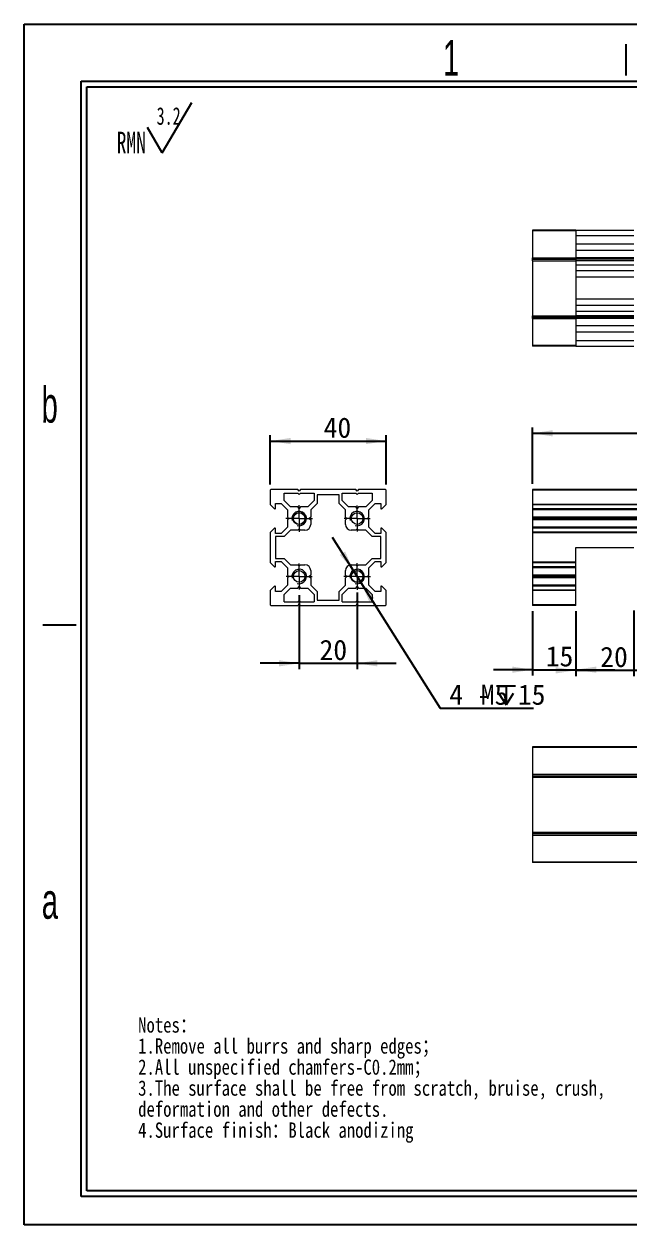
# Model space of a CAD drawing. Header units: millimetres. Extents: x 2 to 295, y 1 to 209.
# Drawn here: x 1.8 to 106.4, y 1.3 to 208.7 of the extents above; entities that cross this region are included whole.
import ezdxf

# ---------------------------------------------------------------- set-up
doc = ezdxf.new("R2010")
doc.units = ezdxf.units.MM
doc.linetypes.add('CENTER', pattern=[10.16, 6.35, -1.27, 1.27, -1.27])
doc.layers.add('DIM', color=5, linetype='Continuous')
doc.layers.add('SLD-0', color=179, linetype='Continuous')
doc.layers.add('中心线', color=1, linetype='CENTER', lineweight=15)
doc.styles.add('SLDTEXTSTYLE0', font='SIMSUN.TTC', dxfattribs={"width": 0.67})
doc.styles.add('SLDTEXTSTYLE14', font='SIMSUN.TTC')
doc.styles.add('SLDTEXTSTYLE3', font='SIMSUN.TTC', dxfattribs={"width": 0.8, "bigfont": 'bigfont'})
doc.styles.add('SLDTEXTSTYLE4', font='SIMSUN.TTC', dxfattribs={"width": 0.8})
doc.styles.add('SLDTEXTSTYLE7', font='GOTHIC.TTF', dxfattribs={"width": 0.61171})
doc.dimstyles.new('SLDDIMSTYLE0', dxfattribs={"dimtxt": 3.5, "dimasz": 3.5, "dimexe": 0, "dimexo": 0.0625, "dimgap": 0.875, "dimtad": 2, "dimlfac": 2, "dimrnd": 1e-09, "dimzin": 12, "dimdsep": 46, "dimtxsty": 'SLDTEXTSTYLE0', "dimsah": 1, "dimcen": 0.09, "dimadec": 0, "dimazin": 3, "dimtfac": 1, "dimtofl": 0, "dimtmove": 0, "dimatfit": 3, "dimfxl": 0, "dimfrac": 2, "dimtolj": 1, "dimtzin": 12, "dimarcsym": 0})
doc.dimstyles.new('SLDDIMSTYLE1', dxfattribs={"dimtxt": 3.5, "dimasz": 3.5, "dimexe": 0, "dimexo": 0.0625, "dimgap": 0.875, "dimtad": 2, "dimlfac": 2, "dimrnd": 1e-09, "dimzin": 12, "dimdsep": 46, "dimtxsty": 'SLDTEXTSTYLE0', "dimsah": 1, "dimcen": 0.09, "dimadec": 0, "dimazin": 3, "dimtfac": 1, "dimtmove": 0, "dimatfit": 0, "dimfxl": 0, "dimfrac": 2, "dimtolj": 1, "dimtzin": 12, "dimarcsym": 0})
doc.dimstyles.new('SLDDIMSTYLE2', dxfattribs={"dimtxt": 3.5, "dimasz": 3.5, "dimexe": 0, "dimexo": 0.0625, "dimgap": 0.875, "dimtad": 0, "dimtih": 1, "dimtoh": 1, "dimlfac": 2, "dimrnd": 1e-09, "dimzin": 12, "dimdsep": 46, "dimtxsty": 'SLDTEXTSTYLE0', "dimsah": 1, "dimcen": 0, "dimadec": 0, "dimazin": 3, "dimtfac": 1, "dimtmove": 0, "dimatfit": 3, "dimfxl": 0, "dimfrac": 2, "dimtolj": 1, "dimtzin": 12, "dimarcsym": 0})

# ---------------------------------------------------------------- blocks, each defined once
blk = doc.blocks.new('SW_NOTE_0')
at = {"layer": 'SLD-0', "color": 0}
for q in [(12.98, 9.35), (5.31, 5.02)]:
    blk.add_line((7.87, 0.69), q, dxfattribs=at)
at = {"layer": 'SLD-0', "color": 0, "attachment_point": 1, "style": 'SLDTEXTSTYLE0'}
for s, insert, char_height in [('3.2', (6.9, 8.55), 3.032), ('RMN', (0, 4.31), 3.704)]:
    blk.add_mtext(s, dxfattribs=dict(at, insert=insert, char_height=char_height))
blk = doc.blocks.new('SW_NOTE_2')
at = {"layer": 'SLD-0', "color": 0, "char_height": 2.6458, "attachment_point": 1}
for s, insert, style in [('Notes\\M+18146', (0, 3.08), 'SLDTEXTSTYLE3'), ('1.Remove all burrs and sharp edges\\M+18147', (0, -0.55), 'SLDTEXTSTYLE3'), ('2.All unspecified chamfers-C0.2mm\\M+18147', (0, -4.19), 'SLDTEXTSTYLE3'), ('3.The surface shall be free from scratch, bruise, crush, ', (0, -7.82), 'SLDTEXTSTYLE4'), ('deformation and other defects.', (0, -11.45), 'SLDTEXTSTYLE4'), ('4.Surface finish\\M+18146Black anodizing', (0, -15.08), 'SLDTEXTSTYLE3')]:
    blk.add_mtext(s, dxfattribs=dict(at, insert=insert, style=style))
blk = doc.blocks.new('_D')
at = {"layer": 'DIM'}
for p, q in [((89.57, 129.28), (89.57, 139)), ((214.57, 129.28), (214.57, 139)), ((89.57, 138), (214.57, 138))]:
    blk.add_line(p, q, dxfattribs=at)
for points in [[(89.57, 138), (93.07, 137.46), (93.07, 138.54)], [(214.57, 138), (211.07, 138.54), (211.07, 137.46)]]:
    blk.add_solid(points, dxfattribs=at)
at = {"layer": 'DIM', "insert": (149.43, 142.07), "char_height": 3.5, "attachment_point": 1, "style": 'SLDTEXTSTYLE14'}
blk.add_mtext('250', dxfattribs=at)
blk = doc.blocks.new('_D_3')
at = {"layer": 'DIM'}
for p, q in [((97.07, 107.28), (97.07, 96.07)), ((107.07, 107.38), (107.07, 96.07)), ((97.07, 97.07), (90.34, 97.07)), ((97.07, 97.07), (107.07, 97.07)), ((107.07, 97.07), (113.8, 97.07))]:
    blk.add_line(p, q, dxfattribs=at)
for points in [[(97.07, 97.07), (93.57, 97.61), (93.57, 96.53)], [(107.07, 97.07), (110.57, 96.53), (110.57, 97.61)]]:
    blk.add_solid(points, dxfattribs=at)
at = {"layer": 'DIM', "insert": (101.25, 101.14), "char_height": 3.5, "attachment_point": 1, "style": 'SLDTEXTSTYLE14'}
blk.add_mtext('20', dxfattribs=at)
blk = doc.blocks.new('_D_4')
at = {"layer": 'DIM'}
for p, q in [((89.57, 107.28), (89.57, 96.18)), ((97.07, 107.28), (97.07, 96.18)), ((89.57, 97.18), (82.84, 97.18)), ((89.57, 97.18), (97.07, 97.18)), ((97.07, 97.18), (103.8, 97.18))]:
    blk.add_line(p, q, dxfattribs=at)
for points in [[(89.57, 97.18), (86.07, 97.72), (86.07, 96.64)], [(97.07, 97.18), (100.57, 96.64), (100.57, 97.72)]]:
    blk.add_solid(points, dxfattribs=at)
at = {"layer": 'DIM', "insert": (91.85, 101.25), "char_height": 3.5, "attachment_point": 1, "style": 'SLDTEXTSTYLE14'}
blk.add_mtext('15', dxfattribs=at)
blk = doc.blocks.new('_D_11')
at = {"layer": 'DIM'}
for p, q in [((44.3, 129.18), (44.3, 137.66)), ((64.3, 129.18), (64.3, 137.66)), ((44.3, 136.66), (64.3, 136.66))]:
    blk.add_line(p, q, dxfattribs=at)
for points in [[(44.3, 136.66), (47.8, 136.12), (47.8, 137.2)], [(64.3, 136.66), (60.8, 137.2), (60.8, 136.12)]]:
    blk.add_solid(points, dxfattribs=at)
at = {"layer": 'DIM', "insert": (53.52, 140.73), "char_height": 3.5, "attachment_point": 1, "style": 'SLDTEXTSTYLE14'}
blk.add_mtext('40', dxfattribs=at)
blk = doc.blocks.new('_D_12')
at = {"layer": 'DIM'}
for p, q in [((49.3, 110.03), (49.3, 97.28)), ((59.3, 110.53), (59.3, 97.28)), ((49.3, 98.28), (42.57, 98.28)), ((49.3, 98.28), (59.3, 98.28)), ((59.3, 98.28), (66.03, 98.28))]:
    blk.add_line(p, q, dxfattribs=at)
for points in [[(49.3, 98.28), (45.8, 98.82), (45.8, 97.74)], [(59.3, 98.28), (62.8, 97.74), (62.8, 98.82)]]:
    blk.add_solid(points, dxfattribs=at)
at = {"layer": 'DIM', "insert": (52.81, 102.35), "char_height": 3.5, "attachment_point": 1, "style": 'SLDTEXTSTYLE14'}
blk.add_mtext('20', dxfattribs=at)
blk = doc.blocks.new('SW_SYMBOL_HOLE_DEPTH')
at = {"layer": 'DIM', "color": 0}
for p, q in [((0, 875), (800, 875)), ((100, 555), (400, 75)), ((400, 875), (400, 75)), ((700, 555), (400, 75))]:
    blk.add_line(p, q, dxfattribs=at)
blk = doc.blocks.new('_D_13')
at = {"layer": 'DIM'}
for p, q in [((58.63, 114.34), (55.04, 120.03)), ((58.63, 114.34), (59.96, 112.22)), ((59.96, 112.22), (73.62, 90.54)), ((73.62, 90.54), (89.76, 90.54))]:
    blk.add_line(p, q, dxfattribs=at)
for points in [[(58.63, 114.34), (57.22, 117.59), (56.31, 117.01)], [(59.96, 112.22), (61.37, 108.97), (62.28, 109.55)]]:
    blk.add_solid(points, dxfattribs=at)
at = {"layer": 'DIM', "xscale": 0.004072727272727273, "yscale": 0.004072727272727273, "zscale": 0.004072727272727273}
blk.add_blockref('SW_SYMBOL_HOLE_DEPTH', (83.37, 90.83), dxfattribs=at)
at = {"layer": 'DIM', "char_height": 3.5, "attachment_point": 1, "style": 'SLDTEXTSTYLE14'}
for s, insert in [('4 - ', (75.21, 94.62)), ('M5', (80.65, 94.62)), ('15', (87.04, 94.62))]:
    blk.add_mtext(s, dxfattribs=dict(at, insert=insert))
blk = doc.blocks.new('SW_CENTERMARKSYMBOL_8')
at = {"layer": '中心线', "color": 0}
for p, q in [((0, 1.25), (0, 2.3)), ((-1.25, 0), (-2.3, 0)), ((0, 0), (-1.25, 0)), ((0, 0), (0, 1.25)), ((0, 0), (0, -1.25)), ((0, 0), (1.25, 0)), ((1.25, 0), (2.3, 0)), ((0, -1.25), (0, -2.3))]:
    blk.add_line(p, q, dxfattribs=at)
blk = doc.blocks.new('SW_CENTERMARKSYMBOL_9')
at = {"layer": '中心线', "color": 0}
for p, q in [((0, 1.25), (0, 2.25)), ((-1.25, 0), (-2.25, 0)), ((0, 0), (-1.25, 0)), ((0, 0), (0, 1.25)), ((0, 0), (0, -1.25)), ((0, 0), (1.25, 0)), ((1.25, 0), (2.25, 0)), ((0, -1.25), (0, -2.25))]:
    blk.add_line(p, q, dxfattribs=at)
blk = doc.blocks.new('SW_CENTERMARKSYMBOL_10')
at = {"layer": '中心线', "color": 0}
for p, q in [((0, 1.25), (0, 2.3)), ((-1.25, 0), (-2.3, 0)), ((0, 0), (-1.25, 0)), ((0, 0), (0, 1.25)), ((0, 0), (0, -1.25)), ((0, 0), (1.25, 0)), ((1.25, 0), (2.3, 0)), ((0, -1.25), (0, -2.3))]:
    blk.add_line(p, q, dxfattribs=at)
blk = doc.blocks.new('SW_CENTERMARKSYMBOL_11')
at = {"layer": '中心线', "color": 0}
for p, q in [((0, 1.25), (0, 2.25)), ((-1.25, 0), (-2.25, 0)), ((0, 0), (-1.25, 0)), ((0, 0), (0, 1.25)), ((0, 0), (0, -1.25)), ((0, 0), (1.25, 0)), ((1.25, 0), (2.25, 0)), ((0, -1.25), (0, -2.25))]:
    blk.add_line(p, q, dxfattribs=at)

msp = doc.modelspace()

# ---------------------------------------------------------------- linework, layer by layer
at = {"color": 7, "linetype": 'Continuous', "lineweight": 15}
for p, q in [((97.0673, 173.0492), (89.5673, 173.0492)), ((89.5673, 173.0492), (89.5673, 172.9492)), ((97.0673, 172.9492), (89.5673, 172.9492)), ((89.5673, 172.9492), (89.5673, 168.2992)), ((97.0673, 172.9492), (97.0673, 173.0492)), ((97.0673, 173.0492), (107.0673, 173.0492)), ((97.0673, 172.9492), (97.0673, 168.2992)), ((97.0673, 172.1492), (107.0673, 172.1492)), ((107.0673, 170.6542), (97.0673, 170.6542)), ((89.5673, 168.2992), (97.0673, 168.2992)), ((89.5673, 168.0492), (89.5673, 168.2992)), ((89.5673, 168.0492), (97.0673, 168.0492)), ((89.5673, 167.7992), (89.5673, 168.0492)), ((107.0673, 169.5542), (97.0673, 169.5542)), ((97.0673, 168.2992), (97.0673, 168.0492)), ((107.0673, 168.2992), (97.0673, 168.2992)), ((97.0673, 168.0492), (97.0673, 167.7992)), ((107.0673, 168.0492), (97.0673, 168.0492)), ((89.5673, 167.7992), (97.0673, 167.7992)), ((89.5673, 167.7992), (89.5673, 158.2992)), ((97.0673, 167.7992), (97.0673, 158.2992)), ((107.0673, 167.7992), (97.0673, 167.7992)), ((107.0673, 166.0492), (97.0673, 166.0492)), ((107.0673, 164.9492), (97.0673, 164.9492)), ((107.0673, 161.1492), (97.0673, 161.1492)), ((107.0673, 160.0492), (97.0673, 160.0492)), ((89.5673, 158.2992), (97.0673, 158.2992)), ((89.5673, 158.0492), (89.5673, 158.2992)), ((89.5673, 158.0492), (97.0673, 158.0492)), ((89.5673, 157.7992), (89.5673, 158.0492)), ((89.5673, 157.7992), (89.5673, 153.1492)), ((89.5673, 157.7992), (97.0673, 157.7992)), ((97.0673, 158.2992), (97.0673, 158.0492)), ((107.0673, 158.2992), (97.0673, 158.2992)), ((97.0673, 158.0492), (97.0673, 157.7992)), ((107.0673, 158.0492), (97.0673, 158.0492)), ((97.0673, 157.7992), (97.0673, 153.1492)), ((107.0673, 157.7992), (97.0673, 157.7992)), ((107.0673, 156.5442), (97.0673, 156.5442)), ((107.0673, 155.4442), (97.0673, 155.4442)), ((107.0673, 153.9492), (97.0673, 153.9492)), ((89.5673, 153.1492), (89.5673, 153.0492)), ((97.0673, 153.1492), (89.5673, 153.1492)), ((97.0673, 153.0492), (89.5673, 153.0492)), ((97.0673, 153.0492), (97.0673, 153.1492)), ((97.0673, 153.0492), (107.0673, 153.0492)), ((44.296, 128.1799), (44.296, 125.7213)), ((49.046, 128.2799), (44.396, 128.2799)), ((46.691, 126.3799), (46.691, 127.6799)), ((46.691, 127.6799), (49.046, 127.6799)), ((49.296, 128.0299), (49.046, 128.2799)), ((49.046, 127.6799), (49.296, 127.4299)), ((49.546, 128.2799), (49.296, 128.0299)), ((49.296, 127.4299), (49.546, 127.6799)), ((59.046, 128.2799), (49.546, 128.2799)), ((49.546, 127.6799), (51.901, 127.6799)), ((51.901, 127.6799), (51.901, 126.3799)), ((56.196, 127.3799), (52.396, 127.3799)), ((52.396, 127.3799), (52.396, 125.8849)), ((56.196, 125.8849), (56.196, 127.3799)), ((56.691, 126.3799), (56.691, 127.6799)), ((56.691, 127.6799), (59.046, 127.6799)), ((59.296, 128.0299), (59.046, 128.2799)), ((59.046, 127.6799), (59.296, 127.4299)), ((59.546, 128.2799), (59.296, 128.0299)), ((59.296, 127.4299), (59.546, 127.6799)), ((64.196, 128.2799), (59.546, 128.2799)), ((59.546, 127.6799), (61.901, 127.6799)), ((61.901, 127.6799), (61.901, 126.3799)), ((64.296, 125.7213), (64.296, 128.1799)), ((89.5673, 128.2799), (89.5673, 128.1799)), ((142.0673, 128.2799), (89.5673, 128.2799)), ((89.5673, 128.1799), (89.5673, 125.7213)), ((142.0673, 128.1799), (89.5673, 128.1799)), ((44.3253, 125.6506), (45.0253, 124.9506)), ((45.196, 125.0213), (45.196, 125.8849)), ((45.196, 125.8849), (46.196, 125.8849)), ((46.196, 125.8849), (47.296, 124.7849)), ((47.791, 125.2799), (46.691, 126.3799)), ((47.296, 124.7849), (47.296, 123.5299)), ((49.046, 125.2799), (47.791, 125.2799)), ((49.296, 125.0299), (49.046, 125.2799)), ((49.546, 125.2799), (49.296, 125.0299)), ((50.801, 125.2799), (49.546, 125.2799)), ((51.901, 126.3799), (50.801, 125.2799)), ((52.396, 125.8849), (51.296, 124.7849)), ((51.296, 124.7849), (51.296, 123.5299)), ((57.296, 124.7849), (56.196, 125.8849)), ((57.791, 125.2799), (56.691, 126.3799)), ((57.296, 123.5299), (57.296, 124.7849)), ((59.046, 125.2799), (57.791, 125.2799)), ((59.296, 125.0299), (59.046, 125.2799)), ((59.546, 125.2799), (59.296, 125.0299)), ((60.801, 125.2799), (59.546, 125.2799)), ((61.901, 126.3799), (60.801, 125.2799)), ((61.296, 124.7849), (62.396, 125.8849)), ((61.296, 123.5299), (61.296, 124.7849)), ((62.396, 125.8849), (63.396, 125.8849)), ((63.396, 125.8849), (63.396, 125.0213)), ((63.5667, 124.9506), (64.2667, 125.6506)), ((142.0673, 125.7213), (89.5673, 125.7213)), ((89.5673, 125.7213), (89.5673, 125.6506)), ((142.0673, 125.6506), (89.5673, 125.6506)), ((89.5673, 125.6506), (89.5673, 124.9506)), ((142.0673, 124.9506), (89.5673, 124.9506)), ((89.5673, 124.9506), (89.5673, 124.9213)), ((89.5673, 124.9213), (142.0673, 124.9213)), ((89.5673, 124.9213), (89.5673, 124.7849)), ((142.0673, 124.7849), (89.5673, 124.7849)), ((89.5673, 124.7849), (89.5673, 123.5299)), ((47.296, 123.5299), (47.546, 123.2799)), ((47.546, 123.2799), (47.296, 123.0299)), ((47.296, 123.0299), (47.296, 121.7749)), ((51.296, 123.5299), (51.046, 123.2799)), ((51.046, 123.2799), (51.296, 123.0299)), ((51.296, 123.0299), (51.296, 122.2799)), ((57.546, 123.2799), (57.296, 123.5299)), ((57.296, 123.0299), (57.546, 123.2799)), ((57.296, 122.2799), (57.296, 123.0299)), ((61.046, 123.2799), (61.296, 123.5299)), ((61.296, 123.0299), (61.046, 123.2799)), ((61.296, 121.7749), (61.296, 123.0299)), ((214.5673, 123.5299), (89.5673, 123.5299)), ((89.5673, 123.5299), (89.5673, 123.2799)), ((214.5673, 123.2799), (89.5673, 123.2799)), ((89.5673, 123.2799), (89.5673, 123.0299)), ((214.5673, 123.0299), (89.5673, 123.0299)), ((89.5673, 123.0299), (89.5673, 121.7749)), ((44.296, 120.8385), (44.296, 115.7213)), ((45.0253, 121.6092), (44.3253, 120.9092)), ((45.196, 120.6749), (45.196, 121.5385)), ((46.196, 120.6749), (45.196, 120.6749)), ((47.296, 121.7749), (46.196, 120.6749)), ((47.791, 121.2799), (46.691, 120.1799)), ((49.046, 121.2799), (47.791, 121.2799)), ((49.296, 121.5299), (49.046, 121.2799)), ((49.546, 121.2799), (49.296, 121.5299)), ((50.296, 121.2799), (49.546, 121.2799)), ((59.046, 121.2799), (58.296, 121.2799)), ((59.296, 121.5299), (59.046, 121.2799)), ((59.546, 121.2799), (59.296, 121.5299)), ((60.801, 121.2799), (59.546, 121.2799)), ((61.901, 120.1799), (60.801, 121.2799)), ((62.396, 120.6749), (61.296, 121.7749)), ((63.396, 120.6749), (62.396, 120.6749)), ((63.396, 121.5385), (63.396, 120.6749)), ((64.2667, 120.9092), (63.5667, 121.6092)), ((64.296, 115.7213), (64.296, 120.8385)), ((214.5673, 121.7749), (89.5673, 121.7749)), ((89.5673, 121.7749), (89.5673, 121.6385)), ((214.5673, 121.6385), (89.5673, 121.6385)), ((89.5673, 121.6385), (89.5673, 121.6092)), ((214.5673, 121.6092), (89.5673, 121.6092)), ((89.5673, 121.6092), (89.5673, 120.9092)), ((214.5673, 120.9092), (89.5673, 120.9092)), ((89.5673, 120.9092), (89.5673, 120.8385)), ((89.5673, 120.8385), (89.5673, 115.7213)), ((214.5673, 120.8385), (89.5673, 120.8385)), ((46.691, 120.1799), (45.196, 120.1799)), ((45.196, 120.1799), (45.196, 116.3799)), ((63.396, 120.1799), (61.901, 120.1799)), ((63.396, 116.3799), (63.396, 120.1799)), ((97.0673, 115.7213), (97.0673, 118.2799)), ((97.0673, 118.2799), (107.0673, 118.2799)), ((45.196, 116.3799), (46.691, 116.3799)), ((46.691, 116.3799), (47.791, 115.2799)), ((60.801, 115.2799), (61.901, 116.3799)), ((61.901, 116.3799), (63.396, 116.3799)), ((44.3253, 115.6506), (45.0253, 114.9506)), ((45.196, 115.8849), (46.196, 115.8849)), ((45.196, 115.0213), (45.196, 115.8849)), ((46.196, 115.8849), (47.296, 114.7849)), ((47.296, 114.7849), (47.296, 113.5299)), ((47.791, 115.2799), (49.046, 115.2799)), ((49.046, 115.2799), (49.296, 115.0299)), ((49.296, 115.0299), (49.546, 115.2799)), ((49.546, 115.2799), (50.296, 115.2799)), ((51.296, 114.2799), (51.296, 113.5299)), ((57.296, 113.5299), (57.296, 114.2799)), ((58.296, 115.2799), (59.046, 115.2799)), ((59.046, 115.2799), (59.296, 115.0299)), ((59.296, 115.0299), (59.546, 115.2799)), ((59.546, 115.2799), (60.801, 115.2799)), ((61.296, 114.7849), (62.396, 115.8849)), ((61.296, 113.5299), (61.296, 114.7849)), ((62.396, 115.8849), (63.396, 115.8849)), ((63.396, 115.8849), (63.396, 115.0213)), ((63.5667, 114.9506), (64.2667, 115.6506)), ((97.0673, 115.7213), (89.5673, 115.7213)), ((89.5673, 115.7213), (89.5673, 115.6506)), ((97.0673, 115.6506), (89.5673, 115.6506)), ((89.5673, 115.6506), (89.5673, 114.9506)), ((97.0673, 114.9506), (89.5673, 114.9506)), ((89.5673, 114.9506), (89.5673, 114.9213)), ((89.5673, 114.9213), (97.0673, 114.9213)), ((89.5673, 114.9213), (89.5673, 114.7849)), ((97.0673, 114.7849), (89.5673, 114.7849)), ((89.5673, 114.7849), (89.5673, 113.5299)), ((97.0673, 115.6506), (97.0673, 115.7213)), ((97.0673, 114.9506), (97.0673, 115.6506)), ((97.0673, 114.9213), (97.0673, 114.9506)), ((97.0673, 114.7849), (97.0673, 114.9213)), ((97.0673, 113.5299), (97.0673, 114.7849)), ((47.296, 113.5299), (47.546, 113.2799)), ((47.546, 113.2799), (47.296, 113.0299)), ((47.296, 113.0299), (47.296, 111.7749)), ((51.296, 113.5299), (51.046, 113.2799)), ((51.046, 113.2799), (51.296, 113.0299)), ((51.296, 113.0299), (51.296, 111.7749)), ((57.546, 113.2799), (57.296, 113.5299)), ((57.296, 113.0299), (57.546, 113.2799)), ((57.296, 111.7749), (57.296, 113.0299)), ((61.046, 113.2799), (61.296, 113.5299)), ((61.296, 113.0299), (61.046, 113.2799)), ((61.296, 111.7749), (61.296, 113.0299)), ((97.0673, 113.5299), (89.5673, 113.5299)), ((89.5673, 113.5299), (89.5673, 113.2799)), ((97.0673, 113.2799), (89.5673, 113.2799)), ((89.5673, 113.2799), (89.5673, 113.0299)), ((97.0673, 113.0299), (89.5673, 113.0299)), ((89.5673, 113.0299), (89.5673, 111.7749)), ((97.0673, 113.2799), (97.0673, 113.5299)), ((97.0673, 113.0299), (97.0673, 113.2799)), ((97.0673, 111.7749), (97.0673, 113.0299)), ((44.296, 110.8385), (44.296, 108.3799)), ((45.0253, 111.6092), (44.3253, 110.9092)), ((45.196, 110.6749), (45.196, 111.5385)), ((46.196, 110.6749), (45.196, 110.6749)), ((47.296, 111.7749), (46.196, 110.6749)), ((46.691, 110.1799), (47.791, 111.2799)), ((46.691, 108.8799), (46.691, 110.1799)), ((47.791, 111.2799), (49.046, 111.2799)), ((49.046, 111.2799), (49.296, 111.5299)), ((49.296, 111.5299), (49.546, 111.2799)), ((49.546, 111.2799), (50.801, 111.2799)), ((50.801, 111.2799), (51.901, 110.1799)), ((51.296, 111.7749), (52.396, 110.6749)), ((51.901, 110.1799), (51.901, 108.8799)), ((52.396, 110.6749), (52.396, 109.1799)), ((56.196, 110.6749), (57.296, 111.7749)), ((56.196, 109.1799), (56.196, 110.6749)), ((56.691, 110.1799), (57.791, 111.2799)), ((56.691, 108.8799), (56.691, 110.1799)), ((57.791, 111.2799), (59.046, 111.2799)), ((59.046, 111.2799), (59.296, 111.5299)), ((59.296, 111.5299), (59.546, 111.2799)), ((59.546, 111.2799), (60.801, 111.2799)), ((60.801, 111.2799), (61.901, 110.1799)), ((62.396, 110.6749), (61.296, 111.7749)), ((61.901, 110.1799), (61.901, 108.8799)), ((63.396, 110.6749), (62.396, 110.6749)), ((63.396, 111.5385), (63.396, 110.6749)), ((64.2667, 110.9092), (63.5667, 111.6092)), ((64.296, 108.3799), (64.296, 110.8385)), ((97.0673, 111.7749), (89.5673, 111.7749)), ((89.5673, 111.7749), (89.5673, 111.6385)), ((97.0673, 111.6385), (89.5673, 111.6385)), ((89.5673, 111.6385), (89.5673, 111.6092)), ((97.0673, 111.6092), (89.5673, 111.6092)), ((89.5673, 111.6092), (89.5673, 110.9092)), ((89.5673, 110.9092), (89.5673, 110.8385)), ((97.0673, 110.9092), (89.5673, 110.9092)), ((97.0673, 110.8385), (89.5673, 110.8385)), ((89.5673, 110.8385), (89.5673, 108.3799)), ((97.0673, 111.6385), (97.0673, 111.7749)), ((97.0673, 111.6092), (97.0673, 111.6385)), ((97.0673, 110.9092), (97.0673, 111.6092)), ((97.0673, 110.8385), (97.0673, 110.9092)), ((97.0673, 108.3799), (97.0673, 110.8385)), ((44.396, 108.2799), (49.046, 108.2799)), ((46.691, 108.8799), (49.046, 108.8799)), ((49.046, 108.8799), (49.296, 109.1299)), ((49.296, 108.5299), (49.046, 108.2799)), ((49.296, 109.1299), (49.546, 108.8799)), ((49.546, 108.2799), (49.296, 108.5299)), ((49.546, 108.8799), (51.901, 108.8799)), ((49.546, 108.2799), (59.046, 108.2799)), ((52.396, 109.1799), (56.196, 109.1799)), ((56.691, 108.8799), (59.046, 108.8799)), ((59.046, 108.8799), (59.296, 109.1299)), ((59.296, 108.5299), (59.046, 108.2799)), ((59.296, 109.1299), (59.546, 108.8799)), ((59.546, 108.2799), (59.296, 108.5299)), ((59.546, 108.8799), (61.901, 108.8799)), ((59.546, 108.2799), (64.196, 108.2799)), ((97.0673, 108.3799), (89.5673, 108.3799)), ((89.5673, 108.3799), (89.5673, 108.2799)), ((97.0673, 108.2799), (89.5673, 108.2799)), ((97.0673, 108.2799), (97.0673, 108.3799)), ((142.0673, 83.868), (89.5673, 83.868)), ((89.5673, 83.868), (89.5673, 83.768)), ((142.0673, 83.768), (89.5673, 83.768)), ((89.5673, 83.768), (89.5673, 79.118)), ((89.5673, 79.118), (142.0673, 79.118)), ((89.5673, 79.118), (89.5673, 78.868)), ((89.5673, 78.868), (142.0673, 78.868)), ((89.5673, 78.868), (89.5673, 78.618)), ((89.5673, 78.618), (142.0673, 78.618)), ((89.5673, 78.618), (89.5673, 69.118)), ((89.5673, 69.118), (142.0673, 69.118)), ((89.5673, 69.118), (89.5673, 68.868)), ((89.5673, 68.868), (142.0673, 68.868)), ((89.5673, 68.868), (89.5673, 68.618)), ((89.5673, 68.618), (142.0673, 68.618)), ((89.5673, 68.618), (89.5673, 63.968)), ((142.0673, 63.968), (89.5673, 63.968)), ((89.5673, 63.968), (89.5673, 63.868)), ((142.0673, 63.868), (89.5673, 63.868))]:
    msp.add_line(p, q, dxfattribs=at)
at = {"color": 8, "linetype": 'Continuous', "lineweight": 15}
for p, q in [((107.0673, 167.0492), (97.0673, 167.0492)), ((107.0673, 159.0492), (97.0673, 159.0492))]:
    msp.add_line(p, q, dxfattribs=at)
at = {"color": 7, "linetype": 'Continuous', "lineweight": 15}
for centre, radius in [((49.296, 123.2799), 1.05), ((49.296, 123.2799), 1), ((59.296, 123.2799), 1), ((49.296, 113.2799), 1), ((59.296, 113.2799), 1.05), ((59.296, 113.2799), 1)]:
    msp.add_circle(centre, radius, dxfattribs=at)
for centre, radius, start, end in [((44.396, 128.1799), 0.1, 90, 180), ((64.196, 128.1799), 0.1, 0, 90), ((44.396, 125.7213), 0.1, 180, 225), ((45.096, 125.0213), 0.1, 225, 0), ((63.496, 125.0213), 0.1, 180, 315), ((64.196, 125.7213), 0.1, 315, 0), ((44.396, 120.8385), 0.1, 135, 180), ((45.096, 121.5385), 0.1, 0, 135), ((50.296, 122.2799), 1, 270, 0), ((58.296, 122.2799), 1, 180, 270), ((63.496, 121.5385), 0.1, 45, 180), ((64.196, 120.8385), 0.1, 0, 45), ((44.396, 115.7213), 0.1, 180, 225), ((45.096, 115.0213), 0.1, 225, 0), ((50.296, 114.2799), 1, 0, 90), ((58.296, 114.2799), 1, 90, 180), ((63.496, 115.0213), 0.1, 180, 315), ((64.196, 115.7213), 0.1, 315, 0), ((44.396, 110.8385), 0.1, 135, 180), ((45.096, 111.5385), 0.1, 0, 135), ((63.496, 111.5385), 0.1, 45, 180), ((64.196, 110.8385), 0.1, 0, 45), ((44.396, 108.3799), 0.1, 180, 270), ((64.196, 108.3799), 0.1, 270, 0)]:
    msp.add_arc(centre, radius, start, end, dxfattribs=at)
at = {"color": 7, "linetype": 'Continuous', "lineweight": 0}
for centre in [(49.296, 123.2799), (59.296, 123.2799), (59.296, 123.2799), (49.296, 113.2799), (49.296, 113.2799), (59.296, 113.2799)]:
    msp.add_arc(centre, 1.25, 255, 195, dxfattribs=at)
at = {"layer": 'SLD-0'}
for p, q in [((1.812, 208.6737), (295.1066, 208.6737)), ((1.812, 1.2938), (1.812, 208.6737)), ((12.6748, 7.2189), (12.6748, 197.811)), ((12.6748, 197.811), (289.1814, 197.811)), ((289.1814, 7.2189), (12.6748, 7.2189)), ((295.1066, 1.2938), (1.812, 1.2938))]:
    msp.add_line(p, q, dxfattribs=at)
at = {"layer": 'SLD-0', "color": 6, "linetype": 'Continuous'}
for p, q in [((105.701, 199.786), (105.701, 205.1695)), ((11.6873, 6.2314), (11.6873, 198.7985)), ((11.6873, 198.7985), (290.1689, 198.7985)), ((10.8046, 104.8527), (5.0681, 104.8527)), ((290.1689, 6.2314), (11.6873, 6.2314))]:
    msp.add_line(p, q, dxfattribs=at)

# ---------------------------------------------------------------- block references
at = {"layer": 'SLD-0'}
msp.add_blockref('SW_NOTE_0', (17.795, 185.7588), dxfattribs=at)
at = {"layer": 'SLD-0', "color": 5}
msp.add_blockref('SW_NOTE_2', (21.5061, 34.0798), dxfattribs=at)
at = {"layer": '中心线'}
for name, p in [('SW_CENTERMARKSYMBOL_10', (49.296, 123.2799)), ('SW_CENTERMARKSYMBOL_11', (59.296, 123.2799)), ('SW_CENTERMARKSYMBOL_9', (49.296, 113.2799)), ('SW_CENTERMARKSYMBOL_8', (59.296, 113.2799))]:
    msp.add_blockref(name, p, dxfattribs=at)

# ---------------------------------------------------------------- texts
at = {"layer": 'SLD-0', "char_height": 6.172, "attachment_point": 1, "style": 'SLDTEXTSTYLE7'}
for s, insert in [('1', (74.111, 205.8988)), ('b', (4.8346, 146.0194)), ('a', (4.8798, 60.3511))]:
    msp.add_mtext(s, dxfattribs=dict(at, insert=insert))

# ---------------------------------------------------------------- dimensions: what is measured, and where the dimension line sits
at = {"layer": 'DIM'}
for base, p1, p2, dimstyle, picture, middle in [((214.5673, 137.9996), (89.5673, 128.2799), (214.5673, 128.2799), 'SLDDIMSTYLE0', '_D', (151.4669, 137.9996)), ((64.296, 136.6607), (44.296, 128.1799), (64.296, 128.1799), 'SLDDIMSTYLE0', '_D_11', (54.878, 136.6607)), ((59.296, 98.2799), (49.296, 111.0299), (59.296, 111.5299), 'SLDDIMSTYLE1', '_D_12', (54.1674, 98.2799)), ((97.0673, 97.1807), (89.5673, 108.2799), (97.0673, 108.2799), 'SLDDIMSTYLE1', '_D_4', (93.2121, 97.1807)), ((107.0673, 97.0684), (97.0673, 108.2799), (107.0673, 108.3799), 'SLDDIMSTYLE1', '_D_3', (102.6154, 97.0684))]:
    dim = msp.add_linear_dim(base=base, p1=p1, p2=p2, dimstyle=dimstyle, dxfattribs=at)
    dim.commit()
    dim.dimension.update_dxf_attribs({"geometry": picture, "text_midpoint": middle, "dimtype": 160})
dim = msp.add_diameter_dim_2p(p1=(59.9623, 112.2223), p2=(58.6298, 114.3376), text='4 - <>{\\fGDT;x}15', dimstyle='SLDDIMSTYLE2', dxfattribs=at)
dim.commit()
dim.dimension.update_dxf_attribs({"geometry": '_D_13', "text_midpoint": (82.4835, 93.0803), "dimtype": 163})

doc.saveas('drawing.dxf')
